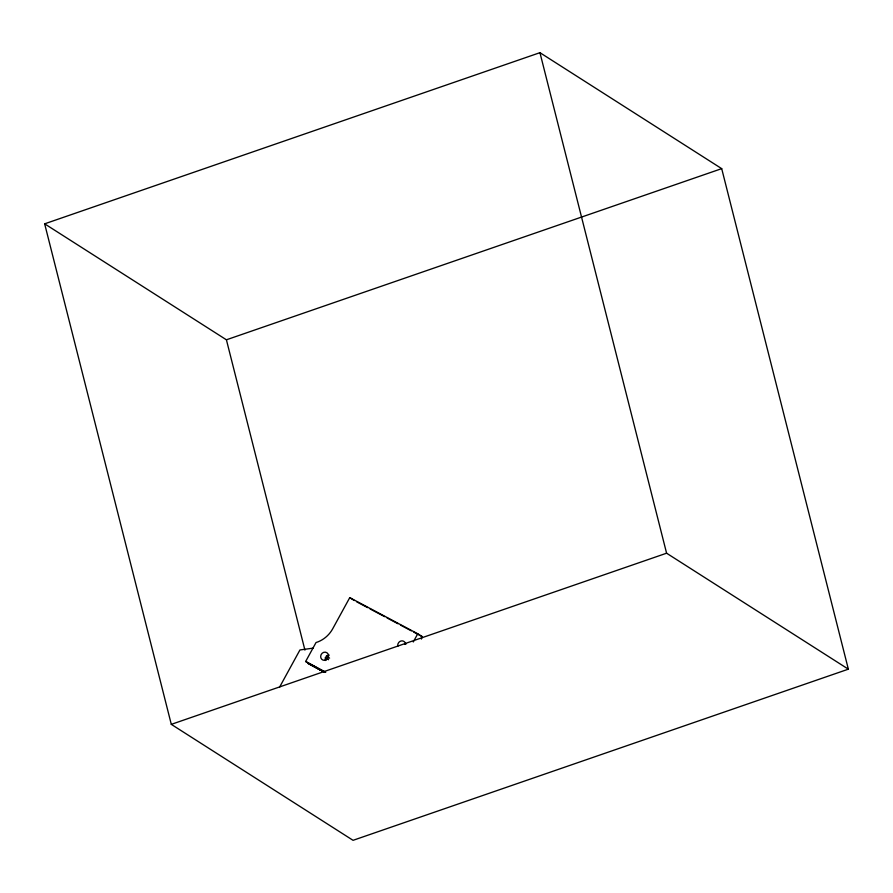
<?xml version="1.0" encoding="UTF-8"?>
<svg xmlns="http://www.w3.org/2000/svg" width="893" height="893" viewBox="0 0 893 893"><rect width="100%" height="100%" fill="white"/><g stroke="black" fill="none" stroke-linecap="round" stroke-linejoin="round"><path stroke-width="1.34" d="M421.362 639.064L422.289 636.664L417.757 633.773L349.755 597.64L332.676 628.839C329.115 635.28 323.11 640.381 316.033 642.536L305.652 661.49L324.639 672.217M279.576 687.163L299.948 649.948L313.376 648.117M413.28 641.967L417.757 633.773M44.65 223.83L539.941 52.676L721.7 168.643L848.35 669.17L353.059 840.324L171.3 724.357L44.65 223.83L226.409 339.798L304.926 650.104M226.409 339.798L721.7 168.643M171.3 724.357L666.591 553.202L848.35 669.17M310.507 664.649L324.606 672.172L307.605 663.209L310.541 664.638M356.709 601.826L367.637 607.631M370.07 608.926L384.637 616.661M387.071 617.956L397.999 623.76M400.432 625.055L411.36 630.86M413.794 632.144L422.289 636.664M305.652 661.49L325.766 672.172M309.558 664.213L324.561 672.183L310.184 664.381M349.755 597.64L354.287 600.531M326.313 656.031L329.595 658.13M325.275 657.605L328.557 659.704M539.941 52.676L666.591 553.202M397.854 646.219A4.197 3.851 -57.5 0 1 401.113 640.962A4.197 3.851 -57.5 0 1 405.634 644.389M325.32 660.485A4.197 3.851 -57.5 0 1 329.16 655.049M404.652 644.233A4.197 3.851 -57.5 0 1 405.98 643.786M326.258 659.827A4.197 3.851 -57.5 0 0 326.894 652.727A4.197 3.851 -57.5 0 0 320.676 656.188A4.197 3.851 -57.5 0 0 326.258 659.827"/></g></svg>
